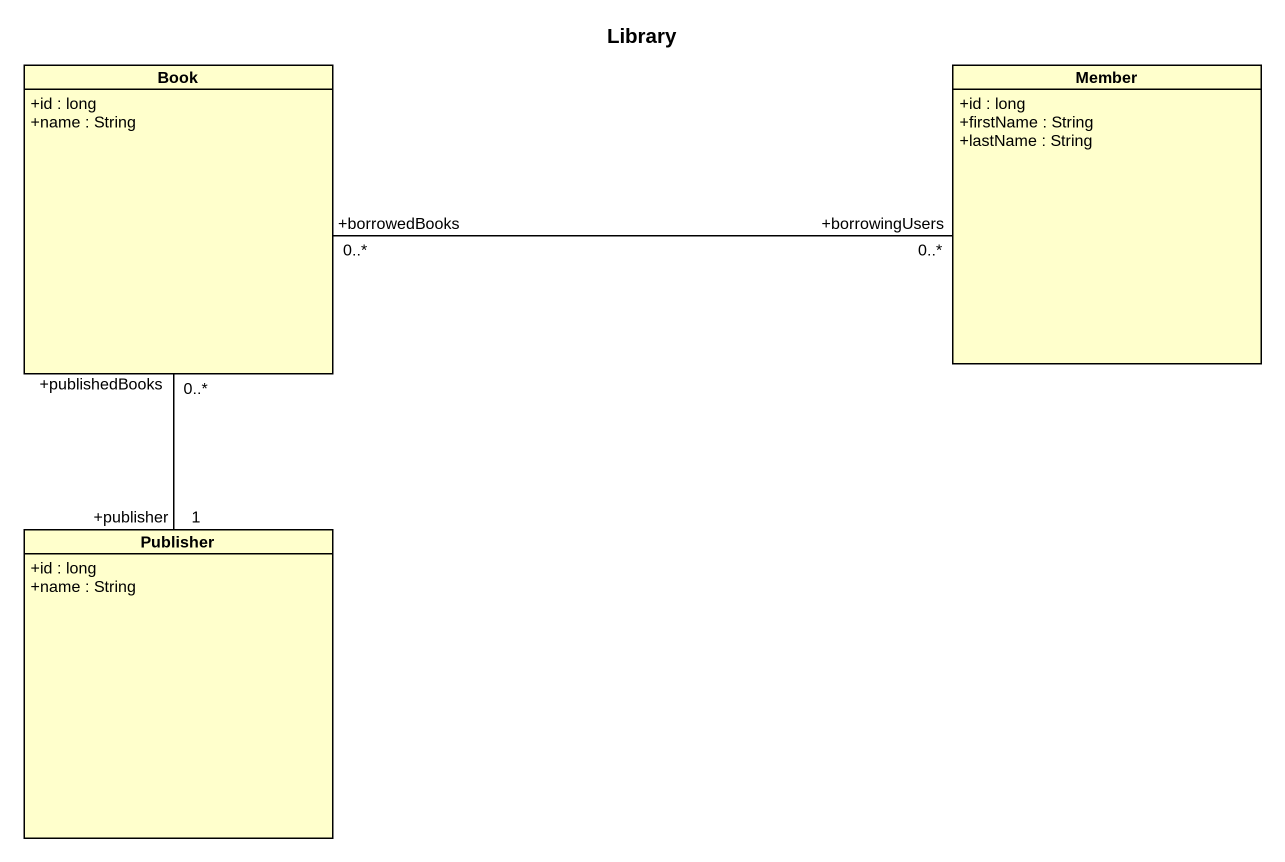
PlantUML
@startuml
title Library
hide circle
hide empty members
skinparam classAttributeIconSize 0
class Book {
  +id : long
  +name : String
}
class Member {
  +id : long
  +firstName : String
  +lastName : String
}
class Publisher {
  +id : long
  +name : String
}
Member "+borrowingUsers\n0..*" -left- "+borrowedBooks\n0..*" Book
Publisher "+publisher\n1" -up- "+publishedBooks\n0..*" Book
@enduml
